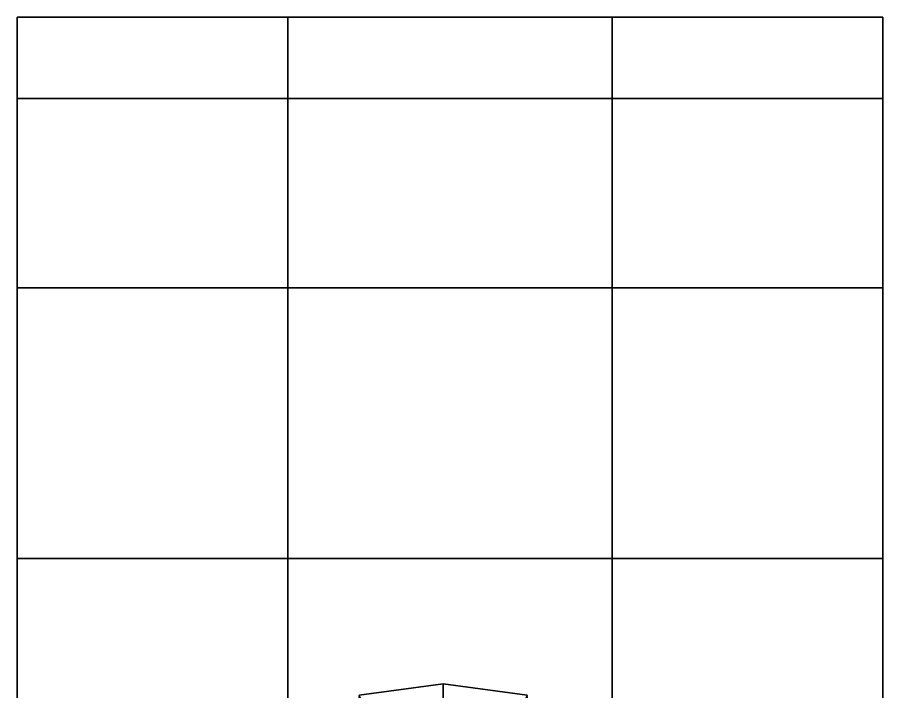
# Model space of a CAD drawing. Extents: x -14.5 to 14.5, y -12.2 to 16.5.
# Drawn here: x -1.045 to 1.078, y 14.881 to 16.535 of the extents above; entities that cross this region are included whole.
import ezdxf

# ---------------------------------------------------------------- set-up
doc = ezdxf.new("R2010")
doc.units = 0
doc.header["$MEASUREMENT"] = 0
doc.layers.add('BASE', color=253, linetype='Continuous')
doc.layers.add('CASTER', color=251, linetype='Continuous')

msp = doc.modelspace()

# ---------------------------------------------------------------- linework, layer by layer
at = {"layer": 'BASE'}
for points in [[(-0.2061, 14.8725, 2.765), (-0.2132, 14.8244, 3.6867), (-0.0001, 14.8468, 3.7709), (0, 14.8997, 2.765)], [(0, 14.8546, 2.7306), (-0.1856, 14.8301, 2.7306), (-0.2061, 14.8725, 2.765), (0, 14.8997, 2.765)], [(0, 14.8997, 2.765), (-0.0001, 14.8468, 3.7709), (0.0001, 14.8468, 3.7709), (0, 14.8997, 2.765)], [(0, 14.8997, 2.765), (0.0001, 14.8468, 3.7709), (0.2132, 14.8244, 3.6867), (0.2061, 14.8725, 2.765)], [(0, 14.8997, 2.765), (0.2061, 14.8725, 2.765), (0.1856, 14.8301, 2.7306), (0, 14.8546, 2.7306)]]:
    msp.add_3dface(points, dxfattribs=at)
at = {"layer": 'CASTER', "linetype": 'Continuous'}
for points in [[(-0.3815, 16.3357, 0.6661), (-1.0449, 16.3357, 0.6661), (-1.0449, 16.5347, 1.3295), (-0.3815, 16.5347, 1.3295)], [(-0.3815, 16.5347, 1.3295), (-1.0449, 16.5347, 1.3295), (-1.0449, 16.3357, 1.9929), (-0.3815, 16.3357, 1.9929)], [(0.4146, 16.5347, 1.3295), (-0.3815, 16.5347, 1.3295), (-0.3815, 16.3357, 1.9929), (0.4146, 16.3357, 1.9929)], [(1.0781, 16.3357, 0.6661), (0.4146, 16.3357, 0.6661), (0.4146, 16.5347, 1.3295), (1.0781, 16.5347, 1.3295)], [(1.0781, 16.5347, 1.3295), (0.4146, 16.5347, 1.3295), (0.4146, 16.3357, 1.9929), (1.0781, 16.3357, 1.9929)], [(-0.3815, 15.8713, 0.1685), (-1.0449, 15.8713, 0.1685), (-1.0449, 16.3357, 0.6661), (-0.3815, 16.3357, 0.6661)], [(-0.3815, 16.3357, 1.9929), (-1.0449, 16.3357, 1.9929), (-1.0449, 15.8713, 2.4905), (-0.3815, 15.8713, 2.4905)], [(0.4146, 16.3357, 1.9929), (-0.3815, 16.3357, 1.9929), (-0.3815, 15.8713, 2.4905), (0.4146, 15.8713, 2.4905)], [(1.0781, 15.8713, 0.1685), (0.4146, 15.8713, 0.1685), (0.4146, 16.3357, 0.6661), (1.0781, 16.3357, 0.6661)], [(1.0781, 16.3357, 1.9929), (0.4146, 16.3357, 1.9929), (0.4146, 15.8713, 2.4905), (1.0781, 15.8713, 2.4905)], [(-0.3815, 15.2078, 0.0027), (-1.0449, 15.2078, 0.0027), (-1.0449, 15.8713, 0.1685), (-0.3815, 15.8713, 0.1685)], [(-0.3815, 15.8713, 2.4905), (-1.0449, 15.8713, 2.4905), (-1.0449, 15.2078, 2.6564), (-0.3815, 15.2078, 2.6564)], [(0.4146, 15.8713, 2.4905), (-0.3815, 15.8713, 2.4905), (-0.3815, 15.2078, 2.6564), (0.4146, 15.2078, 2.6564)], [(1.0781, 15.2078, 0.0027), (0.4146, 15.2078, 0.0027), (0.4146, 15.8713, 0.1685), (1.0781, 15.8713, 0.1685)], [(1.0781, 15.8713, 2.4905), (0.4146, 15.8713, 2.4905), (0.4146, 15.2078, 2.6564), (1.0781, 15.2078, 2.6564)], [(-0.3815, 14.5444, 0.1685), (-1.0449, 14.5444, 0.1685), (-1.0449, 15.2078, 0.0027), (-0.3815, 15.2078, 0.0027)], [(-0.3815, 15.2078, 2.6564), (-1.0449, 15.2078, 2.6564), (-1.0449, 14.5444, 2.4905), (-0.3815, 14.5444, 2.4905)], [(0.4146, 15.2078, 2.6564), (-0.3815, 15.2078, 2.6564), (-0.3815, 14.5444, 2.4905), (0.4146, 14.5444, 2.4905)], [(1.0781, 14.5444, 0.1685), (0.4146, 14.5444, 0.1685), (0.4146, 15.2078, 0.0027), (1.0781, 15.2078, 0.0027)], [(1.0781, 15.2078, 2.6564), (0.4146, 15.2078, 2.6564), (0.4146, 14.5444, 2.4905), (1.0781, 14.5444, 2.4905)]]:
    msp.add_3dface(points, dxfattribs=at)
at = {"layer": 'CASTER'}
for points, invisible_edges in [([(-1.0449, 16.3357, 0.6661), (-1.0449, 15.8713, 0.1685), (-1.0449, 15.2078, 0.0027), (-1.0449, 16.5347, 1.3295)], 4), ([(-1.0449, 16.5347, 1.3295), (-1.0449, 15.2078, 0.0027), (-1.0449, 14.5444, 0.1685), (-1.0449, 16.3357, 1.9929)], 5), ([(-0.3815, 15.8713, 0.1685), (-0.3815, 16.3357, 0.6661), (-0.3815, 16.5347, 1.3295), (-0.3815, 15.2078, 0.0027)], 4), ([(-0.3815, 15.2078, 0.0027), (-0.3815, 16.5347, 1.3295), (-0.3815, 16.3357, 1.9929), (-0.3815, 14.5444, 0.1685)], 5), ([(0.4146, 16.3357, 0.6661), (0.4146, 15.8713, 0.1685), (0.4146, 15.2078, 0.0027), (0.4146, 16.5347, 1.3295)], 4), ([(0.4146, 16.5347, 1.3295), (0.4146, 15.2078, 0.0027), (0.4146, 14.5444, 0.1685), (0.4146, 16.3357, 1.9929)], 5), ([(1.0781, 15.8713, 0.1685), (1.0781, 16.3357, 0.6661), (1.0781, 16.5347, 1.3295), (1.0781, 15.2078, 0.0027)], 4), ([(1.0781, 15.2078, 0.0027), (1.0781, 16.5347, 1.3295), (1.0781, 16.3357, 1.9929), (1.0781, 14.5444, 0.1685)], 5), ([(-1.0449, 16.3357, 1.9929), (-1.0449, 14.5444, 0.1685), (-1.0449, 14.0468, 0.6661), (-1.0449, 15.8713, 2.4905)], 5), ([(-0.3815, 14.5444, 0.1685), (-0.3815, 16.3357, 1.9929), (-0.3815, 15.8713, 2.4905), (-0.3815, 14.0468, 0.6661)], 5), ([(0.4146, 16.3357, 1.9929), (0.4146, 14.5444, 0.1685), (0.4146, 14.0468, 0.6661), (0.4146, 15.8713, 2.4905)], 5), ([(1.0781, 14.5444, 0.1685), (1.0781, 16.3357, 1.9929), (1.0781, 15.8713, 2.4905), (1.0781, 14.0468, 0.6661)], 5), ([(-1.0449, 15.8713, 2.4905), (-1.0449, 14.0468, 0.6661), (-1.0449, 13.881, 1.3295), (-1.0449, 15.2078, 2.6564)], 5), ([(-0.3815, 14.0468, 0.6661), (-0.3815, 15.8713, 2.4905), (-0.3815, 15.2078, 2.6564), (-0.3815, 13.881, 1.3295)], 5), ([(0.4146, 15.8713, 2.4905), (0.4146, 14.0468, 0.6661), (0.4146, 13.881, 1.3295), (0.4146, 15.2078, 2.6564)], 5), ([(1.0781, 14.0468, 0.6661), (1.0781, 15.8713, 2.4905), (1.0781, 15.2078, 2.6564), (1.0781, 13.881, 1.3295)], 5), ([(-1.0449, 15.2078, 2.6564), (-1.0449, 13.881, 1.3295), (-1.0449, 14.0468, 1.9929), (-1.0449, 14.5444, 2.4905)], 1), ([(-0.3815, 13.881, 1.3295), (-0.3815, 15.2078, 2.6564), (-0.3815, 14.5444, 2.4905), (-0.3815, 14.0468, 1.9929)], 1), ([(0.4146, 15.2078, 2.6564), (0.4146, 13.881, 1.3295), (0.4146, 14.0468, 1.9929), (0.4146, 14.5444, 2.4905)], 1), ([(1.0781, 13.881, 1.3295), (1.0781, 15.2078, 2.6564), (1.0781, 14.5444, 2.4905), (1.0781, 14.0468, 1.9929)], 1)]:
    msp.add_3dface(points, dxfattribs=dict(at, invisible_edges=invisible_edges))
msp.add_3dface([(0.4146, 13.881, 1.3295), (-0.3815, 13.881, 1.3295), (-0.3815, 16.5347, 1.3295), (0.4146, 16.5347, 1.3295)], dxfattribs=at)

doc.saveas('drawing.dxf')
